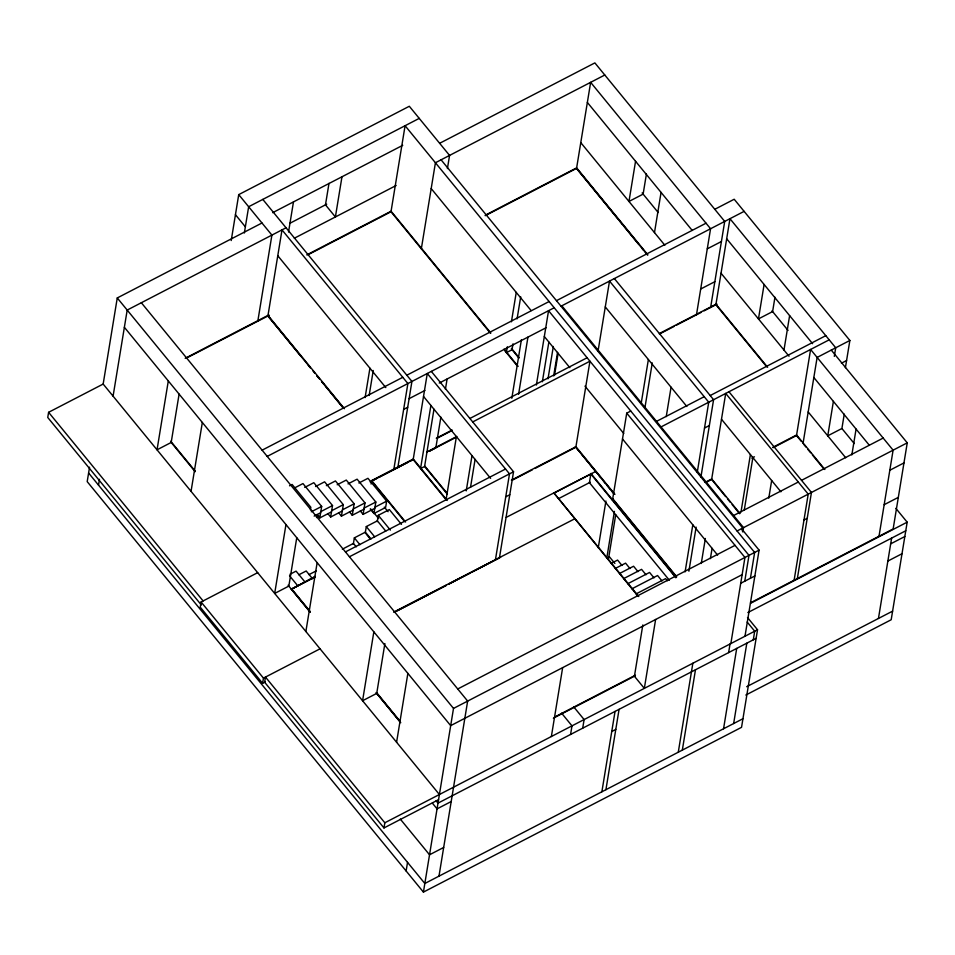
<?xml version="1.0" encoding="UTF-8"?>
<svg xmlns="http://www.w3.org/2000/svg" width="955" height="955" viewBox="0 0 955 955"><rect width="100%" height="100%" fill="white"/><g stroke="black" fill="none" stroke-linecap="round" stroke-linejoin="round"><path stroke-width="1.43" d="M261.98 223.004L117.262 297.948L103.164 384.053L48.598 412.309L47.75 417.478L201.314 604.957M89.555 467.174L87.192 481.63L423.423 892.101L741.546 727.328L757.53 629.751L747.514 617.527M98.52 485.128L99.475 479.291M113.084 396.17L127.194 310.065L286.046 227.779M168.307 380.926L157.038 449.805L171.184 442.475L179.098 394.117M231.217 240.541L238.726 194.617L409.313 106.268L449.566 155.414L447.418 168.546M191.048 491.336L202.329 422.456M244.349 232.996L248.658 206.734L419.233 118.384M257.671 572.666L201.087 601.984L200.24 607.153L262.613 683.291L265.239 681.93M257.802 321.214L271.9 235.109L238.726 194.617M288.529 232.041L293.472 201.911M328.998 183.324L325.476 204.847L335.396 216.964L341.974 176.782M285.963 524.558L274.682 593.437L288.828 586.107L296.754 537.749M262.613 683.291L263.461 678.122L201.087 601.984M309.993 611.868L291.394 589.163L315.162 576.378M310.435 509.839L310.853 507.308L292.135 484.471L289.544 485.809M331.492 511.856L319.806 517.908L321.68 506.425L302.974 483.576L295.191 487.611M305.875 631.506L317.156 562.626M342.284 510.985L330.645 517.025L332.519 505.541L313.813 482.693L304.729 487.408M490.309 333.056L391.001 211.747L405.087 125.714L754.653 552.444L750.415 578.276M353.123 510.101L341.436 516.154L343.311 504.67L324.605 481.833L315.556 486.525M365.096 397.59L369.919 368.188M369.143 395.489L373.238 370.504M363.951 509.218L352.276 515.27L354.15 503.786L335.444 480.95L326.359 485.653M353.314 544.183L354.341 537.868L365.383 532.15L370.97 538.966M374.79 508.335L363.103 514.387L364.989 502.903L346.283 480.067L337.187 484.77M371.077 484.03L371.65 480.58L413.276 459.021L447.215 500.456M365.252 532.89L366.29 526.575L377.368 520.845L385.748 531.076M358.865 483.003L367.95 478.3L386.656 501.136L385.629 507.451L373.942 513.504L375.828 502.02L357.11 479.183L348.026 483.887M421.322 248.837L435.42 162.744L604.79 75.015M377.237 521.621L378.276 515.306L389.354 509.564L401.458 524.355M393.782 469.645L407.881 383.54L282.012 229.88L267.901 315.974L300.813 356.143M397.829 467.544L411.927 381.451L262.804 199.404M373.847 631.852L362.578 700.731L376.724 693.402L384.877 643.575M430.896 405.457L420.558 468.595L424.593 466.494L433.976 409.229M440.864 417.096L435.826 447.871L429.273 451.261M445.424 389.246L447.107 378.992M396.588 742.262L407.869 673.382M383.982 827.949L384.829 822.78L265.478 677.071L264.631 682.24L383.982 827.949L438.56 799.681M446.069 499.74L456.406 436.602M466.231 490.882L472.009 455.631M406.126 870.984L407.534 862.377M470.517 487.313L475.089 459.415M507.344 346.784L506.377 352.67L512.035 349.733L513.002 343.86M511.426 321.799L516.249 292.397M517.085 318.863L520.702 296.814M423.423 892.101L453.506 708.419L117.262 297.948M511.808 398.307L521.406 339.682M438.978 876.153L467.652 701.089L141.34 302.735M518.589 394.272L527.948 337.115M431.326 371.4L513.539 471.77L499.441 557.863L495.406 559.964L509.504 473.859L427.279 373.489L413.181 459.594L446.188 499.811M536.376 385.02L548.552 310.685L748.995 555.368L744.757 581.201M542.356 381.737L548.862 342.057M548.015 378.813L553.315 346.474M553.673 375.876L557.529 352.359M554.485 375.458L558.102 353.41M575.841 447.31L589.939 361.217L472.713 421.931M598.057 351.01L609.517 281.08L708.741 402.21L697.269 472.259M574.635 518.863L393.591 612.167M635.553 161.276L628.975 201.445L643.121 194.128L646.416 174.037M551.369 736.52L562.65 667.64M595.705 471.483L506.222 517.359M598.26 547.776L605.924 501.017M570.577 734.455L571.985 725.848L561.588 713.146M654.485 232.602L661.063 192.421M611.833 499.608L612.716 498.665L676.761 576.844M612.633 499.25L626.731 413.145L630.766 411.056M606.771 558.15L614.423 511.403M608.55 558.568L615.724 514.733M582.705 728.176L584.114 719.569L573.716 706.867M641.151 403.619L648.373 359.522M644.804 408.454L652.265 362.888M601.877 791.779L615.044 711.427M666.244 416.607L671.055 387.205M605.924 789.69L619.079 709.326M642.822 624.964L634.418 676.259L644.339 688.364L655.619 619.485M696.47 314.84L710.568 228.746L590.644 82.345L576.545 168.45L638.871 244.528M710.615 307.51L724.714 221.417L594.87 62.899L439.646 143.298M715.868 304.788L729.966 218.695L835.721 347.787L834.312 356.394M685.105 571.842L692.805 524.808M700.922 477.046L713.588 399.703L614.363 278.574M688.901 571.221L696.123 527.124M711.618 479.517L725.716 393.424L808.216 494.141L794.118 580.234M701.268 563.474L705.363 538.477M678.277 752.218L692.853 663.248M710.401 558.627L712.084 548.337M682.324 750.117L695.479 669.765M764.107 284.471L758.461 318.91L772.607 311.581L774.959 297.232M741.02 511.88L750.403 454.556M744.243 510.209L752.91 457.29M742.262 530.92L742.727 528.055L441.079 159.807M742.823 532.007L743.539 527.638L561.815 305.791M728.629 652.599L730.038 643.98M730.85 643.563L744.948 557.469L626.731 413.145M783.983 350.055L789.618 315.616M723.556 728.761L736.711 648.409M744.996 636.233L759.094 550.14L741.522 528.676M768.775 498.152L771.664 480.508M733.655 723.532L746.822 643.169M753.292 639.826L754.701 631.207L747.168 622.027M803.024 443.514L817.122 357.421L849.866 340.458L734.192 199.249L714.794 209.3M797.353 578.563L811.452 492.458L728.952 391.753M833.393 401.387L827.758 435.826L841.904 428.497L844.256 414.148M845.402 367.723L849.866 340.458M851.848 454.902L856.074 429.07M879.006 536.268L893.104 450.175L810.604 349.458L796.506 435.552L801.221 441.246M878.457 618.47L891.624 538.107M831.268 350.091L907.25 442.845L893.152 528.939L750.558 602.796M895.85 508.346L907.178 522.17L891.194 619.747L745.807 695.049M272.664 212.679L402.735 145.315M289.687 223.386L326.717 204.203M294.319 238.237L396.158 185.497M306.77 254.901L391.084 211.234L490.858 333.044M307.999 254.734L324.473 246.259M325.13 245.865L377.822 218.576M378.693 218.182L391.001 211.747M185.175 358.304L267.997 315.401L344.433 408.704M187.717 357.457L269.382 315.222M485.319 215.173L576.641 167.865L647.932 254.901M485.236 215.687L575.232 169.071M262.112 450.175L402.783 377.309M406.818 375.22L549.113 301.529M556.467 300.67L706.032 223.207M267.209 456.406L554.21 307.749M561.003 306.209L744.124 211.365M409.11 398.665L424.915 390.476M439.24 383.062L546.176 327.672M707.273 248.837L721.431 241.508M403.655 409.373L407.69 407.284M700.695 289.007L714.841 281.689M469.884 418.469L587.11 357.755M436.292 438.226L452.097 430.037M437.521 438.058L452.013 430.55M311.306 511.796L321.68 506.425M426.539 452.145L456.836 436.459M376.759 478.407L371.555 481.105L404.645 521.549M379.362 477.058L411.892 460.214M429.093 451.297L455.44 437.653M370.122 481.905L382.358 475.554M383.265 475.089L408.31 462.125M410.925 460.764L413.551 459.403M659.475 333.474L715.964 304.215L767.641 367.293M659.404 334.035L673.967 326.491M676.474 325.154L701.436 312.225M704.062 310.864L717.086 304.168M320.844 511.594L332.519 505.541M314.159 516.094L320.653 512.74M316.487 517.55L319.125 516.189M331.671 510.71L343.311 504.67M342.475 509.839L354.15 503.786M353.302 508.955L364.989 502.903M364.142 508.072L375.828 502.02M374.981 507.189L386.656 501.136M289.914 574.313L296.074 571.126L305.146 582.204M342.356 549.173L353.434 543.431L356.227 546.845M298.843 574.791L306.197 570.983L312.548 578.73M345.459 551.918L505.529 469.012M308.978 574.635L316.356 570.815M349.423 556.765L513.539 471.77M291.394 589.163L315.078 576.904M291.382 589.223L315.078 576.951M511.403 480.162L575.937 446.737L614.936 494.356M512.62 480.055L532.389 469.764M535.015 468.463L575.853 447.25M505.744 496.815L509.779 494.726M656.503 421.382L704.205 396.683M710.186 395.549L825.8 335.671M661.039 426.921L829.203 339.825M553.351 493.472L591.742 473.525M558.544 498.653L590.286 482.215M704.504 428.043L709.362 425.536M841.427 363.21L846.572 360.548M263.461 678.122L320.044 648.815M394.833 612L446.391 585.296M449.041 583.923L500.599 557.219M397.507 610.663L446.451 585.308M449.101 583.947L470.266 572.976M472.916 571.603L494.081 560.645M705.112 482.37L711.714 478.944L739.982 513.468M751.824 458.173L754.45 456.812M772.893 447.262L796.601 434.979L824.869 469.502M707.369 481.726L711.63 479.47L725.609 496.6M773.061 447.704L796.709 435.456M607.01 558.317L609.577 556.98L614.889 563.474M611.164 563.39L617.575 560.072L622.003 565.479M615.318 568.464L625.573 563.152L630.002 568.559M619.473 573.549L633.571 566.231L638 571.639M733.619 515.521L798.296 482.024M801.532 480.353L883.184 438.058M623.615 578.646L641.569 569.347L645.998 574.755M627.769 583.732L649.567 572.439L653.996 577.847M737.069 530.98L907.25 442.845M631.924 588.805L657.565 575.519L661.994 580.927M636.066 593.914L665.563 578.635L667.33 580.795M457.732 688.973L735.028 545.353M889.809 470.254L903.955 462.936M803.991 519.962L807.214 518.29M453.506 708.419L759.094 550.14M742.13 574.683L450.676 725.633L124.365 327.29M884.175 504.694L898.321 497.376M740.722 583.29L754.868 575.972M750.558 603.285L907.178 522.17M747.837 612.573L905.77 530.777M554.771 716.978L635.421 675.209M553.375 718.184L635.338 675.722M890.681 543.849L904.827 536.519M887.864 561.062L902.009 553.733M384.829 822.78L757.53 629.751M756.121 638.358L437.987 803.131L436.101 800.815M451.202 801.543L437.056 808.861L432.34 803.107M611.749 731.518L615.796 729.417M746.679 686.717L892.603 611.14M443.681 847.455L429.535 854.785L400.3 819.092M742.954 718.721L424.832 883.482L88.6 473.023M726.683 238.786L812.598 343.669M772.01 310.853L788.066 330.442M813.839 377.512L869.193 445.09M587.361 102.436L692.184 230.406M721.037 273.226L789.021 356.215M842.035 428.664L854.236 443.55M642.142 192.922L658.186 212.523M808.193 411.951L845.712 457.755M715.88 304.74L766.614 366.66M580.771 142.617L664.859 245.268M803.967 444.66L805.936 447M807.715 449.244L810.652 452.754M812.407 454.962L823.843 468.869M576.557 168.39L617.837 218.779M619.711 221.071L622.529 224.497M624.403 226.789L646.917 254.281M641.7 247.978L643.586 250.294M645.473 252.598L647.371 254.901M721.491 419.257L780.904 491.789M605.279 306.913L686.848 406.496M727.471 498.88L730.277 502.294M732.139 504.574L739.6 513.683M431.194 188.565L531.111 310.554M544.326 336.518L569.849 367.675M584.973 386.142L623.746 433.463M622.493 438.978L717.611 555.094M511.51 348.408L519.007 357.564M511.426 348.921L518.923 358.077M504.037 349.124L518.159 366.362M504.897 350.795L517.133 365.729M576.796 448.408L578.694 450.712M581.523 454.174L583.41 456.49M585.308 458.794L588.137 462.256M590.035 464.56L613.946 493.759M575.292 446.63L596.875 472.988M598.749 475.28L600.635 477.572M603.441 481.01L605.327 483.302M607.201 485.594L610.018 489.032M611.892 491.324L613.767 493.616M612.633 499.19L646.535 540.578M649.185 543.873L651.25 546.32M652.934 548.457L675.734 576.211M675.949 577.262L590.93 473.477L589.426 482.657L669.371 580.258M590.847 473.99L675.865 577.775M638.764 596.529L553.745 492.744L637.737 595.896M423.531 396.456L490.619 478.36M277.774 255.713L385.808 387.587M235.443 214.708L245.363 226.824M424.844 466.112L447.418 493.663M424.76 466.625L447.334 494.177M267.913 315.926L310.375 367.759M316.976 375.816L318.863 378.12M321.704 381.57L323.59 383.874M325.476 386.178L328.305 389.64M330.191 391.944L343.394 408.072M308.334 365.335L310.22 367.627M313.037 371.065L314.911 373.369M316.797 375.661L319.615 379.099M321.501 381.403L343.12 407.797M371.65 480.58L405.589 522.015M384.328 507.081L388.1 511.701M378.276 515.306L390.38 530.085M370.946 509.17L378.669 518.601M370.206 508.931L373.942 513.504M360.298 510.961L363.103 514.387M366.29 526.575L374.67 536.817M349.47 511.844L352.276 515.27M366.183 534.036L369.919 538.584M338.631 512.728L341.436 516.154M354.341 537.868L359.928 544.684M327.84 513.587L330.645 517.025M317 514.482L319.806 517.908M289.532 575.758L297.697 585.725M170.73 441.246L195.262 471.197M291.478 588.65L310.077 611.343M376.855 692.876L400.396 721.622M170.647 441.759L195.178 471.71M376.771 693.39L400.312 722.135M288.1 585.212L310.244 612.239M376.019 692.542L400.754 722.732M103.164 384.053L439.396 794.512M48.598 412.309L203.105 600.934"/></g></svg>
